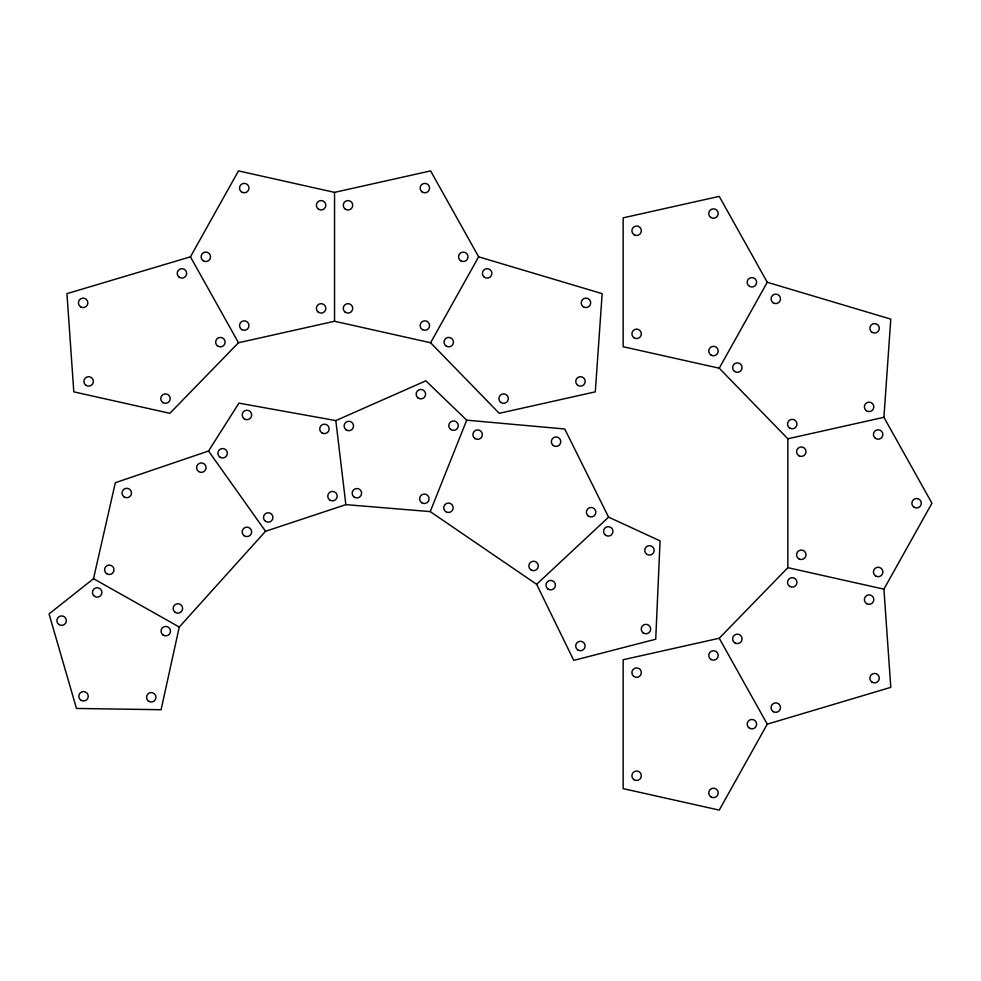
<?xml version="1.0" encoding="UTF-8"?>
<svg xmlns="http://www.w3.org/2000/svg" width="981" height="981" viewBox="0 0 981 981"><rect width="100%" height="100%" fill="white"/><g stroke="black" fill="none" stroke-linecap="round" stroke-linejoin="round"><path stroke-width="1.47" d="M883.918 417.305L890.785 319.119L767.265 282.283L719.232 196.372L623.168 217.843L623.168 346.734L719.232 368.206L787.853 438.789L787.853 567.68L719.232 638.251L623.168 659.735L623.168 788.626L719.232 810.098L767.265 724.174L890.785 687.35L883.918 589.152L931.95 503.228L883.918 417.305L787.853 438.789M179.265 627.043L161.092 709.717L76.469 708.454L49.05 613.91L93.514 578.692L115.341 482.713L208.536 451.027L238.947 403.142L335.821 420.591L425.864 380.812L466.698 420.175L564.737 428.991L608.576 517.134L660.078 540.874L655.725 639.22L573.762 660.385L536.632 584.32L430.23 511.604L345.864 504.639L265.532 531.285L179.265 627.043L93.514 578.692M430.23 511.604L466.698 420.175M190.449 256.826L238.481 170.902L334.546 192.374L430.61 170.902L478.642 256.826L602.162 293.65L595.295 391.848L499.231 413.32L430.61 342.749L334.546 321.265L238.481 342.749L169.872 413.32L73.808 391.848L66.941 293.65L190.449 256.826L238.481 342.749M430.61 342.749L478.642 256.826M719.232 368.206L767.265 282.283M536.632 584.32L608.576 517.134M787.853 567.68L883.918 589.152M208.536 451.027L265.532 531.285M719.232 638.251L767.265 724.174M335.821 420.591L345.864 504.639M334.546 192.374L334.546 321.265M577.711 649.863A4.721 4.721 0 0 0 585.117 646.381A4.721 4.721 0 0 0 578.398 641.709A4.721 4.721 0 0 0 577.711 649.863M643.266 632.929A4.721 4.721 0 0 0 650.673 629.446A4.721 4.721 0 0 0 643.953 624.774A4.721 4.721 0 0 0 643.266 632.929M646.761 554.253A4.721 4.721 0 0 0 654.168 550.77A4.721 4.721 0 0 0 647.448 546.098A4.721 4.721 0 0 0 646.761 554.253M605.547 535.258A4.721 4.721 0 0 0 612.953 531.776A4.721 4.721 0 0 0 606.233 527.104A4.721 4.721 0 0 0 605.547 535.258M547.999 589.017A4.721 4.721 0 0 0 555.405 585.534A4.721 4.721 0 0 0 548.686 580.862A4.721 4.721 0 0 0 547.999 589.017M94.483 596.35A4.721 4.721 0 0 0 101.889 592.867A4.721 4.721 0 0 0 95.169 588.195A4.721 4.721 0 0 0 94.483 596.35M58.921 624.517A4.721 4.721 0 0 0 66.328 621.034A4.721 4.721 0 0 0 59.608 616.362A4.721 4.721 0 0 0 58.921 624.517M80.847 700.152A4.721 4.721 0 0 0 88.253 696.669A4.721 4.721 0 0 0 81.533 691.997A4.721 4.721 0 0 0 80.847 700.152M148.56 701.157A4.721 4.721 0 0 0 155.967 697.675A4.721 4.721 0 0 0 149.247 693.003A4.721 4.721 0 0 0 148.56 701.157M163.091 635.026A4.721 4.721 0 0 0 170.486 631.543A4.721 4.721 0 0 0 163.766 626.871A4.721 4.721 0 0 0 163.091 635.026M530.88 569.826A4.721 4.721 0 0 0 538.287 566.344A4.721 4.721 0 0 0 531.567 561.672A4.721 4.721 0 0 0 530.88 569.826M588.428 516.08A4.721 4.721 0 0 0 595.835 512.597A4.721 4.721 0 0 0 589.115 507.925A4.721 4.721 0 0 0 588.428 516.08M553.37 445.57A4.721 4.721 0 0 0 560.764 442.088A4.721 4.721 0 0 0 554.044 437.416A4.721 4.721 0 0 0 553.37 445.57M474.927 438.507A4.721 4.721 0 0 0 482.333 435.024A4.721 4.721 0 0 0 475.613 430.352A4.721 4.721 0 0 0 474.927 438.507M445.754 511.653A4.721 4.721 0 0 0 453.161 508.17A4.721 4.721 0 0 0 446.441 503.498A4.721 4.721 0 0 0 445.754 511.653M244.22 535.736A4.721 4.721 0 0 0 251.626 532.254A4.721 4.721 0 0 0 244.907 527.582A4.721 4.721 0 0 0 244.22 535.736M198.628 471.53A4.721 4.721 0 0 0 206.035 468.047A4.721 4.721 0 0 0 199.315 463.375A4.721 4.721 0 0 0 198.628 471.53M124.06 496.877A4.721 4.721 0 0 0 131.466 493.394A4.721 4.721 0 0 0 124.746 488.722A4.721 4.721 0 0 0 124.06 496.877M106.598 573.664A4.721 4.721 0 0 0 114.004 570.182A4.721 4.721 0 0 0 107.285 565.51A4.721 4.721 0 0 0 106.598 573.664M175.194 612.34A4.721 4.721 0 0 0 182.601 608.858A4.721 4.721 0 0 0 175.881 604.186A4.721 4.721 0 0 0 175.194 612.34M421.658 502.677A4.721 4.721 0 0 0 429.065 499.194A4.721 4.721 0 0 0 422.345 494.522A4.721 4.721 0 0 0 421.658 502.677M450.831 429.531A4.721 4.721 0 0 0 458.237 426.048A4.721 4.721 0 0 0 451.518 421.376A4.721 4.721 0 0 0 450.831 429.531M418.176 398.041A4.721 4.721 0 0 0 425.582 394.558A4.721 4.721 0 0 0 418.862 389.886A4.721 4.721 0 0 0 418.176 398.041M346.146 429.862A4.721 4.721 0 0 0 353.54 426.379A4.721 4.721 0 0 0 346.833 421.707A4.721 4.721 0 0 0 346.146 429.862M354.178 497.097A4.721 4.721 0 0 0 361.584 493.615A4.721 4.721 0 0 0 354.864 488.943A4.721 4.721 0 0 0 354.178 497.097M329.788 500.016A4.721 4.721 0 0 0 337.194 496.533A4.721 4.721 0 0 0 330.474 491.861A4.721 4.721 0 0 0 329.788 500.016M321.756 432.78A4.721 4.721 0 0 0 329.15 429.298A4.721 4.721 0 0 0 322.43 424.626A4.721 4.721 0 0 0 321.756 432.78M244.244 418.826A4.721 4.721 0 0 0 251.651 415.343A4.721 4.721 0 0 0 244.931 410.671A4.721 4.721 0 0 0 244.244 418.826M219.928 457.134A4.721 4.721 0 0 0 227.334 453.639A4.721 4.721 0 0 0 220.615 448.979A4.721 4.721 0 0 0 219.928 457.134M265.52 521.34A4.721 4.721 0 0 0 272.926 517.858A4.721 4.721 0 0 0 266.207 513.186A4.721 4.721 0 0 0 265.52 521.34M710.71 217.377A4.721 4.721 0 0 0 718.178 214.03A4.721 4.721 0 0 0 711.544 209.235A4.721 4.721 0 0 0 710.71 217.377M634.253 234.827A4.721 4.721 0 0 0 641.341 230.731A4.721 4.721 0 0 0 634.253 226.648A4.721 4.721 0 0 0 634.253 234.827M633.849 337.672A4.721 4.721 0 0 0 641.316 334.325A4.721 4.721 0 0 0 634.695 329.53A4.721 4.721 0 0 0 633.849 337.672M711.115 355.122A4.721 4.721 0 0 0 718.202 351.026A4.721 4.721 0 0 0 711.115 346.931A4.721 4.721 0 0 0 711.115 355.122M749.533 286.378A4.721 4.721 0 0 0 756.621 282.283A4.721 4.721 0 0 0 749.533 278.199A4.721 4.721 0 0 0 749.533 286.378M872.219 332.412A4.721 4.721 0 0 0 879.307 328.316A4.721 4.721 0 0 0 872.219 324.233A4.721 4.721 0 0 0 872.219 332.412M773.016 302.688A4.721 4.721 0 0 0 780.484 299.34A4.721 4.721 0 0 0 773.85 294.545A4.721 4.721 0 0 0 773.016 302.688M734.585 371.431A4.721 4.721 0 0 0 742.053 368.083A4.721 4.721 0 0 0 735.419 363.289A4.721 4.721 0 0 0 734.585 371.431M789.877 428.157A4.721 4.721 0 0 0 796.964 424.062A4.721 4.721 0 0 0 789.877 419.966A4.721 4.721 0 0 0 789.877 428.157M866.333 410.708A4.721 4.721 0 0 0 873.801 407.36A4.721 4.721 0 0 0 867.167 402.566A4.721 4.721 0 0 0 866.333 410.708M749.533 728.27A4.721 4.721 0 0 0 756.621 724.174A4.721 4.721 0 0 0 749.533 720.091A4.721 4.721 0 0 0 749.533 728.27M711.115 659.526A4.721 4.721 0 0 0 718.202 655.443A4.721 4.721 0 0 0 711.115 651.347A4.721 4.721 0 0 0 711.115 659.526M633.849 676.449A4.721 4.721 0 0 0 641.316 673.113A4.721 4.721 0 0 0 634.695 668.306A4.721 4.721 0 0 0 633.849 676.449M634.253 779.821A4.721 4.721 0 0 0 641.341 775.726A4.721 4.721 0 0 0 634.253 771.642A4.721 4.721 0 0 0 634.253 779.821M711.115 797.013A4.721 4.721 0 0 0 718.202 792.918A4.721 4.721 0 0 0 711.115 788.822A4.721 4.721 0 0 0 711.115 797.013M914.218 507.324A4.721 4.721 0 0 0 921.306 503.228A4.721 4.721 0 0 0 914.218 499.145A4.721 4.721 0 0 0 914.218 507.324M875.383 438.323A4.721 4.721 0 0 0 882.851 434.975A4.721 4.721 0 0 0 876.217 430.181A4.721 4.721 0 0 0 875.383 438.323M798.939 455.773A4.721 4.721 0 0 0 806.026 451.677A4.721 4.721 0 0 0 798.939 447.594A4.721 4.721 0 0 0 798.939 455.773M798.939 558.876A4.721 4.721 0 0 0 806.026 554.792A4.721 4.721 0 0 0 798.939 550.697A4.721 4.721 0 0 0 798.939 558.876M875.788 576.068A4.721 4.721 0 0 0 882.875 571.972A4.721 4.721 0 0 0 875.788 567.876A4.721 4.721 0 0 0 875.788 576.068M871.815 681.979A4.721 4.721 0 0 0 879.283 678.631A4.721 4.721 0 0 0 872.661 673.837A4.721 4.721 0 0 0 871.815 681.979M866.738 603.683A4.721 4.721 0 0 0 873.826 599.587A4.721 4.721 0 0 0 866.738 595.492A4.721 4.721 0 0 0 866.738 603.683M789.877 586.491A4.721 4.721 0 0 0 796.964 582.407A4.721 4.721 0 0 0 789.877 578.312A4.721 4.721 0 0 0 789.877 586.491M734.99 642.96A4.721 4.721 0 0 0 742.077 638.864A4.721 4.721 0 0 0 734.99 634.781A4.721 4.721 0 0 0 734.99 642.96M773.42 711.703A4.721 4.721 0 0 0 780.508 707.608A4.721 4.721 0 0 0 773.42 703.512A4.721 4.721 0 0 0 773.42 711.703M241.89 192.178A4.721 4.721 0 0 0 248.978 188.082A4.721 4.721 0 0 0 241.89 183.987A4.721 4.721 0 0 0 241.89 192.178M203.459 260.909A4.721 4.721 0 0 0 210.547 256.826A4.721 4.721 0 0 0 203.459 252.73A4.721 4.721 0 0 0 203.459 260.909M241.89 329.653A4.721 4.721 0 0 0 248.978 325.557A4.721 4.721 0 0 0 241.89 321.474A4.721 4.721 0 0 0 241.89 329.653M318.335 312.203A4.721 4.721 0 0 0 325.802 308.856A4.721 4.721 0 0 0 319.168 304.061A4.721 4.721 0 0 0 318.335 312.203M318.739 209.358A4.721 4.721 0 0 0 325.827 205.274A4.721 4.721 0 0 0 318.739 201.179A4.721 4.721 0 0 0 318.739 209.358M80.773 306.943A4.721 4.721 0 0 0 87.861 302.859A4.721 4.721 0 0 0 80.773 298.764A4.721 4.721 0 0 0 80.773 306.943M85.862 385.239A4.721 4.721 0 0 0 93.33 381.891A4.721 4.721 0 0 0 86.696 377.096A4.721 4.721 0 0 0 85.862 385.239M163.116 402.688A4.721 4.721 0 0 0 170.204 398.593A4.721 4.721 0 0 0 163.116 394.509A4.721 4.721 0 0 0 163.116 402.688M217.598 345.962A4.721 4.721 0 0 0 225.066 342.614A4.721 4.721 0 0 0 218.444 337.82A4.721 4.721 0 0 0 217.598 345.962M179.18 277.218A4.721 4.721 0 0 0 186.648 273.871A4.721 4.721 0 0 0 180.014 269.076A4.721 4.721 0 0 0 179.18 277.218M422.088 191.908A4.721 4.721 0 0 0 429.555 188.573A4.721 4.721 0 0 0 422.921 183.778A4.721 4.721 0 0 0 422.088 191.908M345.226 209.1A4.721 4.721 0 0 0 352.694 205.752A4.721 4.721 0 0 0 346.072 200.958A4.721 4.721 0 0 0 345.226 209.1M345.226 312.203A4.721 4.721 0 0 0 352.694 308.856A4.721 4.721 0 0 0 346.072 304.061A4.721 4.721 0 0 0 345.226 312.203M422.492 329.653A4.721 4.721 0 0 0 429.58 325.557A4.721 4.721 0 0 0 422.492 321.474A4.721 4.721 0 0 0 422.492 329.653M460.911 260.909A4.721 4.721 0 0 0 467.998 256.826A4.721 4.721 0 0 0 460.911 252.73A4.721 4.721 0 0 0 460.911 260.909M446.367 346.219A4.721 4.721 0 0 0 453.455 342.136A4.721 4.721 0 0 0 446.367 338.04A4.721 4.721 0 0 0 446.367 346.219M500.85 402.418A4.721 4.721 0 0 0 508.317 399.083A4.721 4.721 0 0 0 501.696 394.288A4.721 4.721 0 0 0 500.85 402.418M578.116 385.508A4.721 4.721 0 0 0 585.203 381.413A4.721 4.721 0 0 0 578.116 377.317A4.721 4.721 0 0 0 578.116 385.508M583.192 306.685A4.721 4.721 0 0 0 590.66 303.337A4.721 4.721 0 0 0 584.038 298.543A4.721 4.721 0 0 0 583.192 306.685M484.393 277.218A4.721 4.721 0 0 0 491.861 273.871A4.721 4.721 0 0 0 485.227 269.076A4.721 4.721 0 0 0 484.393 277.218"/></g></svg>
